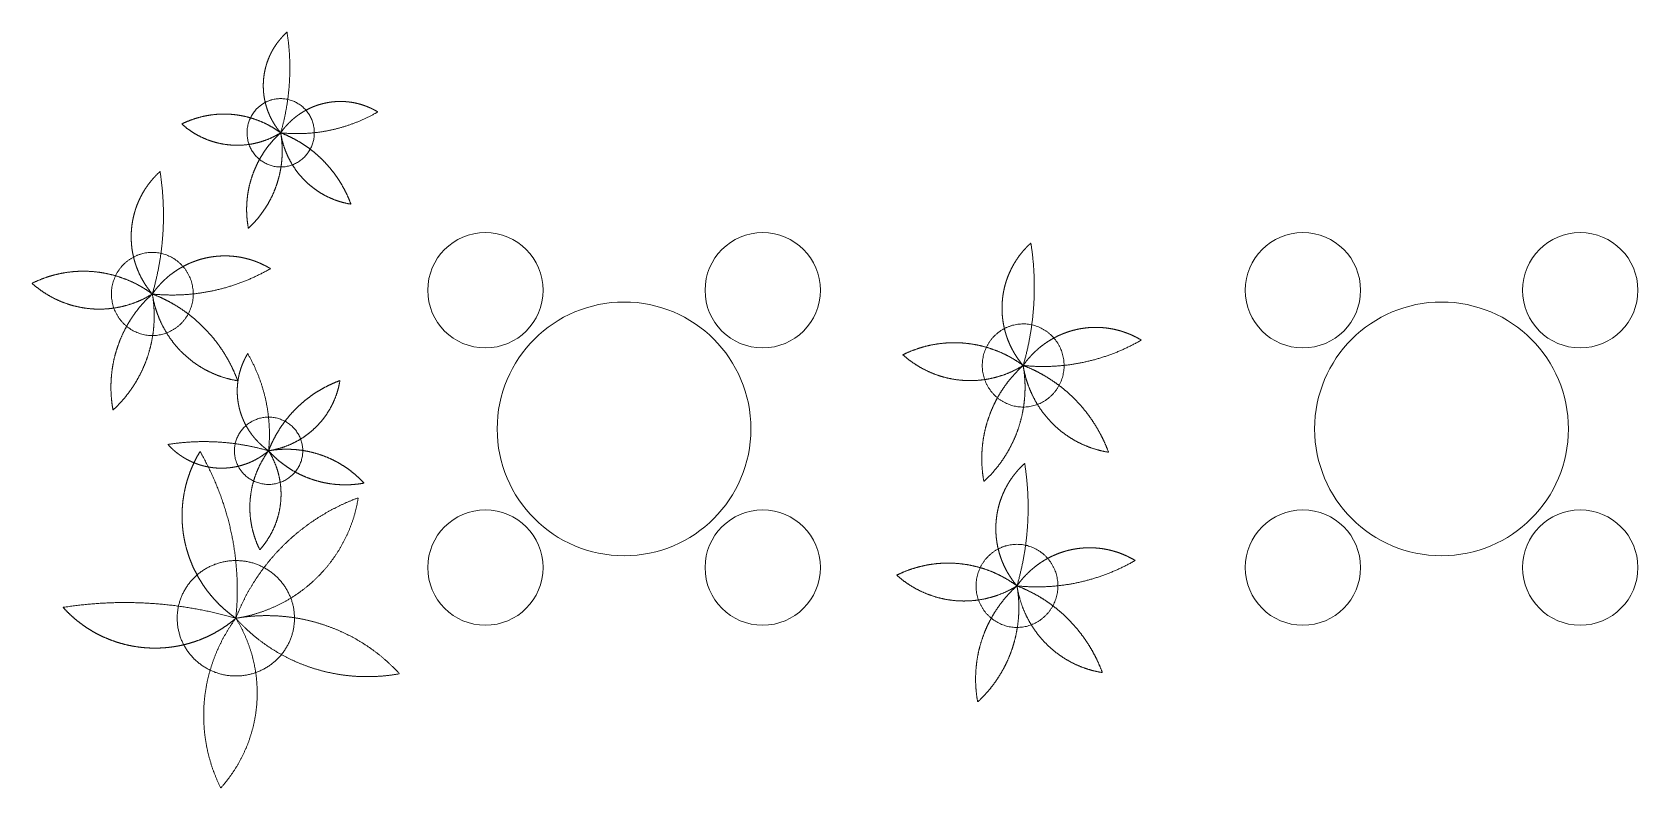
# Model space of a CAD drawing. Header units: millimetres. Extents: x -376000 to 292178, y -193032 to 188048.
# Drawn here: x -85113 to -78153, y -106265 to -102988 of the extents above; entities that cross this region are included whole.
import ezdxf

# ---------------------------------------------------------------- set-up
doc = ezdxf.new("R2010")
doc.units = ezdxf.units.MM
doc.layers.add('04_0.10', color=7, linetype='Continuous', lineweight=9, true_color=0x0099ff)
doc.layers.add('_什器 (2D)', color=7, linetype='Continuous', lineweight=5)

# ---------------------------------------------------------------- blocks, each defined once
blk = doc.blocks.new('グループ-957')
at = {"layer": '04_0.10'}
for centre, radius in [((-83148.5, -104107.4), 250), ((-81946.5, -104107.4), 250), ((-82547.5, -104708.4), 550), ((-83148.5, -105309.4), 250), ((-81946.5, -105309.4), 250)]:
    blk.add_circle(centre, radius, dxfattribs=at)
blk = doc.blocks.new('グループ-958')
at = {"layer": '04_0.10'}
for centre, radius in [((-79605, -104107.4), 250), ((-78402.9, -104107.4), 250), ((-79004, -104708.4), 550), ((-79605, -105309.4), 250), ((-78402.9, -105309.4), 250)]:
    blk.add_circle(centre, radius, dxfattribs=at)
blk = doc.blocks.new('グループ-959')
at = {"layer": '04_0.10'}
for points, knots in [([(-84070.7, -103375.7), (-84063.2, -103388.8), (-84054.5, -103401.2), (-84045.8, -103413.5), (-84036, -103424.9), (-84020.7, -103372), (-84011.2, -103317.7), (-84001.7, -103263.3), (-83998.3, -103208.3), (-83994.8, -103153.2), (-83997.4, -103098.1), (-83999.9, -103043), (-84008.5, -102988.5), (-84019.7, -102998.6), (-84029.8, -103009.7), (-84040, -103020.8), (-84049.1, -103032.9), (-84058.1, -103045), (-84065.9, -103057.9), (-84073.8, -103070.8), (-84080.4, -103084.4), (-84086.9, -103098.1), (-84092.1, -103112.3), (-84097.4, -103126.5), (-84101.2, -103141.2), (-84105, -103155.9), (-84107.4, -103170.8), (-84109.8, -103185.8), (-84110.8, -103201), (-84111.7, -103216.1), (-84111.2, -103231.3), (-84110.7, -103246.5), (-84108.8, -103261.5), (-84106.8, -103276.5), (-84103.4, -103291.3), (-84100, -103306.1), (-84095.2, -103320.5), (-84090.4, -103334.9), (-84084.3, -103348.7), (-84078.1, -103362.5), (-84070.7, -103375.7)], [0, 0, 0, 0.032699, 0.032699, 0.065397, 0.065397, 0.184931, 0.184931, 0.304464, 0.304464, 0.423998, 0.423998, 0.543532, 0.543532, 0.576136, 0.576136, 0.608741, 0.608741, 0.641346, 0.641346, 0.67395, 0.67395, 0.706555, 0.706555, 0.73916, 0.73916, 0.771765, 0.771765, 0.80437, 0.80437, 0.836975, 0.836975, 0.86958, 0.86958, 0.902185, 0.902185, 0.93479, 0.93479, 0.967395, 0.967395, 1, 1, 1]), ([(-83997.5, -103379.5), (-84008.1, -103389.9), (-84017.8, -103401.3), (-84027.4, -103412.7), (-84036, -103424.9), (-83981.5, -103430.6), (-83926.8, -103427.6), (-83872.1, -103424.6), (-83818.5, -103413.1), (-83764.9, -103401.6), (-83713.7, -103381.8), (-83662.5, -103362), (-83614.9, -103334.5), (-83627.6, -103326.8), (-83640.9, -103320.3), (-83654.3, -103313.9), (-83668.2, -103308.7), (-83682.1, -103303.5), (-83696.4, -103299.7), (-83710.7, -103295.9), (-83725.3, -103293.4), (-83739.9, -103291), (-83754.6, -103289.9), (-83769.4, -103288.8), (-83784.2, -103289.2), (-83799, -103289.5), (-83813.7, -103291.2), (-83828.4, -103292.9), (-83842.8, -103296.1), (-83857.3, -103299.2), (-83871.4, -103303.6), (-83885.6, -103308.1), (-83899.2, -103313.9), (-83912.9, -103319.7), (-83925.9, -103326.7), (-83939, -103333.7), (-83951.4, -103342), (-83963.7, -103350.3), (-83975.3, -103359.6), (-83986.9, -103369), (-83997.5, -103379.5)], [0, 0, 0, 0.032769, 0.032769, 0.065537, 0.065537, 0.185623, 0.185623, 0.305709, 0.305709, 0.425795, 0.425795, 0.545882, 0.545882, 0.578319, 0.578319, 0.610756, 0.610756, 0.643193, 0.643193, 0.67563, 0.67563, 0.708067, 0.708067, 0.740504, 0.740504, 0.77294, 0.77294, 0.805377, 0.805377, 0.837814, 0.837814, 0.870251, 0.870251, 0.902688, 0.902688, 0.935125, 0.935125, 0.967563, 0.967563, 1, 1, 1]), ([(-84357.8, -103350.9), (-84385.6, -103356.1), (-84412.5, -103365.2), (-84439.4, -103374.2), (-84464.8, -103386.8), (-84443.2, -103406.2), (-84418.8, -103421.9), (-84394.4, -103437.6), (-84367.8, -103449.1), (-84341.3, -103460.7), (-84313.3, -103467.8), (-84285.3, -103474.9), (-84256.6, -103477.5), (-84227.8, -103480.1), (-84199, -103478), (-84170.2, -103475.9), (-84142.1, -103469.2), (-84114, -103462.5), (-84087.3, -103451.4), (-84060.6, -103440.2), (-84036, -103424.9), (-84058.9, -103408), (-84083.8, -103394.4), (-84108.7, -103380.7), (-84135.3, -103370.7), (-84161.8, -103360.6), (-84189.4, -103354.2), (-84217, -103347.9), (-84245.2, -103345.3), (-84273.4, -103342.8), (-84301.7, -103344.2), (-84330, -103345.6), (-84357.8, -103350.9)], [0, 0, 0, 0.061659, 0.061659, 0.123319, 0.123319, 0.186425, 0.186425, 0.24953, 0.24953, 0.312635, 0.312635, 0.375739, 0.375739, 0.438844, 0.438844, 0.501948, 0.501948, 0.565053, 0.565053, 0.628158, 0.628158, 0.690132, 0.690132, 0.752106, 0.752106, 0.81408, 0.81408, 0.876053, 0.876053, 0.938027, 0.938027, 1, 1, 1]), ([(-84182.4, -103724.6), (-84184.5, -103753.1), (-84182.9, -103781.7), (-84181.3, -103810.3), (-84176.1, -103838.5), (-84155.3, -103819.3), (-84136.9, -103797.7), (-84118.6, -103776), (-84103.1, -103752.2), (-84087.6, -103728.3), (-84075.1, -103702.7), (-84062.7, -103677.1), (-84053.6, -103650.1), (-84044.4, -103623.1), (-84038.7, -103595.1), (-84032.9, -103567.1), (-84030.7, -103538.6), (-84028.5, -103510.2), (-84029.8, -103481.6), (-84031.2, -103453.1), (-84036, -103424.9), (-84057.1, -103443.9), (-84075.7, -103465.4), (-84094.3, -103487), (-84109.9, -103510.7), (-84125.6, -103534.5), (-84138.1, -103560.2), (-84150.7, -103585.8), (-84159.8, -103612.9), (-84169, -103640), (-84174.7, -103668), (-84180.3, -103696), (-84182.4, -103724.6)], [0, 0, 0, 0.063209, 0.063209, 0.126417, 0.126417, 0.188984, 0.188984, 0.251552, 0.251552, 0.314119, 0.314119, 0.376687, 0.376687, 0.439256, 0.439256, 0.501824, 0.501824, 0.564392, 0.564392, 0.626961, 0.626961, 0.689133, 0.689133, 0.751306, 0.751306, 0.813479, 0.813479, 0.875653, 0.875653, 0.937826, 0.937826, 1, 1, 1]), ([(-83937.1, -103475.5), (-83960.4, -103460.3), (-83985.2, -103447.6), (-84010, -103434.9), (-84036, -103424.9), (-84031.5, -103453.9), (-84022.6, -103481.7), (-84013.8, -103509.6), (-84000.7, -103535.7), (-83987.6, -103561.8), (-83970.7, -103585.5), (-83953.8, -103609.2), (-83933.4, -103629.9), (-83913, -103650.6), (-83889.7, -103667.8), (-83866.3, -103685), (-83840.6, -103698.3), (-83815, -103711.6), (-83787.5, -103720.6), (-83760.1, -103729.6), (-83731.6, -103734.2), (-83741.4, -103707.8), (-83753.9, -103682.6), (-83766.4, -103657.4), (-83781.4, -103633.7), (-83796.5, -103610), (-83813.9, -103588.1), (-83831.3, -103566.1), (-83851, -103546.2), (-83870.6, -103526.3), (-83892.2, -103508.5), (-83913.8, -103490.8), (-83937.1, -103475.5)], [0, 0, 0, 0.060297, 0.060297, 0.120594, 0.120594, 0.184063, 0.184063, 0.247531, 0.247531, 0.310999, 0.310999, 0.374466, 0.374466, 0.437933, 0.437933, 0.501399, 0.501399, 0.564865, 0.564865, 0.62833, 0.62833, 0.690276, 0.690276, 0.752221, 0.752221, 0.814166, 0.814166, 0.876111, 0.876111, 0.938056, 0.938056, 1, 1, 1])]:
    blk.add_open_spline(points, degree=2, knots=knots, dxfattribs=at)
blk.add_open_spline([(-84108.9, -103296.7), (-84075.1, -103276.8), (-83996.9, -103276.8), (-83929.3, -103316.5), (-83890.2, -103385.3), (-83890.2, -103464.6), (-83929.3, -103533.4), (-83996.9, -103573.1), (-84075.1, -103573.1), (-84142.7, -103533.4), (-84181.8, -103464.6), (-84181.8, -103385.3), (-84142.7, -103316.5), (-84108.9, -103296.7)], degree=2, dxfattribs=at)
blk = doc.blocks.new('グループ-960')
at = {"layer": '04_0.10'}
for points, knots in [([(-84634.5, -104063.7), (-84625.4, -104079.7), (-84614.9, -104094.7), (-84604.3, -104109.8), (-84592.4, -104123.7), (-84573.7, -104059.3), (-84562.2, -103993.2), (-84550.7, -103927.2), (-84546.5, -103860.2), (-84542.3, -103793.3), (-84545.4, -103726.2), (-84548.5, -103659.2), (-84558.9, -103593), (-84572.5, -103605.2), (-84584.9, -103618.7), (-84597.2, -103632.3), (-84608.2, -103646.9), (-84619.2, -103661.6), (-84628.8, -103677.3), (-84638.3, -103693.1), (-84646.3, -103709.6), (-84654.3, -103726.2), (-84660.6, -103743.5), (-84667, -103760.8), (-84671.6, -103778.6), (-84676.3, -103796.5), (-84679.2, -103814.7), (-84682.1, -103832.9), (-84683.3, -103851.3), (-84684.5, -103869.7), (-84683.8, -103888.2), (-84683.2, -103906.6), (-84680.9, -103924.9), (-84678.5, -103943.2), (-84674.3, -103961.2), (-84670.2, -103979.2), (-84664.4, -103996.6), (-84658.5, -104014.1), (-84651.1, -104030.9), (-84643.6, -104047.7), (-84634.5, -104063.7)], [0, 0, 0, 0.032699, 0.032699, 0.065397, 0.065397, 0.184931, 0.184931, 0.304464, 0.304464, 0.423998, 0.423998, 0.543532, 0.543532, 0.576136, 0.576136, 0.608741, 0.608741, 0.641346, 0.641346, 0.67395, 0.67395, 0.706555, 0.706555, 0.73916, 0.73916, 0.771765, 0.771765, 0.80437, 0.80437, 0.836975, 0.836975, 0.86958, 0.86958, 0.902185, 0.902185, 0.93479, 0.93479, 0.967395, 0.967395, 1, 1, 1]), ([(-84545.6, -104068.3), (-84558.5, -104081), (-84570.2, -104094.9), (-84582, -104108.8), (-84592.4, -104123.7), (-84526.1, -104130.5), (-84459.6, -104126.9), (-84393.1, -104123.2), (-84327.9, -104109.3), (-84262.7, -104095.2), (-84200.4, -104071.2), (-84138.2, -104047.1), (-84080.3, -104013.7), (-84095.7, -104004.3), (-84112, -103996.5), (-84128.2, -103988.6), (-84145.1, -103982.3), (-84162, -103976), (-84179.4, -103971.4), (-84196.8, -103966.7), (-84214.6, -103963.7), (-84232.3, -103960.8), (-84250.2, -103959.5), (-84268.2, -103958.2), (-84286.2, -103958.6), (-84304.2, -103959), (-84322, -103961.1), (-84339.9, -103963.2), (-84357.5, -103966.9), (-84375.1, -103970.7), (-84392.3, -103976.1), (-84409.4, -103981.6), (-84426.1, -103988.6), (-84442.7, -103995.6), (-84458.5, -104004.2), (-84474.4, -104012.8), (-84489.5, -104022.8), (-84504.5, -104032.8), (-84518.6, -104044.2), (-84532.6, -104055.7), (-84545.6, -104068.3)], [0, 0, 0, 0.032769, 0.032769, 0.065537, 0.065537, 0.185623, 0.185623, 0.305709, 0.305709, 0.425795, 0.425795, 0.545882, 0.545882, 0.578319, 0.578319, 0.610756, 0.610756, 0.643193, 0.643193, 0.67563, 0.67563, 0.708067, 0.708067, 0.740504, 0.740504, 0.77294, 0.77294, 0.805377, 0.805377, 0.837814, 0.837814, 0.870251, 0.870251, 0.902688, 0.902688, 0.935125, 0.935125, 0.967563, 0.967563, 1, 1, 1]), ([(-84983.6, -104033.6), (-85017.5, -104040), (-85050.2, -104051), (-85082.8, -104062), (-85113.8, -104077.3), (-85087.4, -104100.9), (-85057.8, -104119.9), (-85028.1, -104139), (-84995.9, -104153), (-84963.6, -104167.1), (-84929.6, -104175.8), (-84895.5, -104184.4), (-84860.6, -104187.6), (-84825.6, -104190.7), (-84790.6, -104188.1), (-84755.6, -104185.6), (-84721.4, -104177.4), (-84687.3, -104169.3), (-84654.8, -104155.8), (-84622.3, -104142.2), (-84592.4, -104123.7), (-84620.2, -104103.1), (-84650.5, -104086.5), (-84680.8, -104069.9), (-84713.1, -104057.6), (-84745.3, -104045.4), (-84778.9, -104037.7), (-84812.4, -104029.9), (-84846.7, -104026.9), (-84881, -104023.8), (-84915.4, -104025.5), (-84949.8, -104027.2), (-84983.6, -104033.6)], [0, 0, 0, 0.061659, 0.061659, 0.123319, 0.123319, 0.186425, 0.186425, 0.24953, 0.24953, 0.312635, 0.312635, 0.375739, 0.375739, 0.438844, 0.438844, 0.501948, 0.501948, 0.565053, 0.565053, 0.628158, 0.628158, 0.690132, 0.690132, 0.752106, 0.752106, 0.81408, 0.81408, 0.876053, 0.876053, 0.938027, 0.938027, 1, 1, 1]), ([(-84770.4, -104488), (-84772.9, -104522.7), (-84771, -104557.5), (-84769.1, -104592.2), (-84762.8, -104626.5), (-84737.4, -104603.2), (-84715.1, -104576.9), (-84692.8, -104550.5), (-84673.9, -104521.5), (-84655.1, -104492.6), (-84640, -104461.4), (-84624.8, -104430.2), (-84613.7, -104397.4), (-84602.6, -104364.6), (-84595.6, -104330.5), (-84588.6, -104296.5), (-84585.9, -104261.9), (-84583.2, -104227.3), (-84584.8, -104192.6), (-84586.5, -104157.9), (-84592.4, -104123.7), (-84618.1, -104146.7), (-84640.6, -104172.9), (-84663.2, -104199.1), (-84682.3, -104228), (-84701.3, -104256.9), (-84716.6, -104288.1), (-84731.8, -104319.3), (-84742.9, -104352.2), (-84754.1, -104385.1), (-84761, -104419.2), (-84767.9, -104453.3), (-84770.4, -104488)], [0, 0, 0, 0.063209, 0.063209, 0.126417, 0.126417, 0.188984, 0.188984, 0.251552, 0.251552, 0.314119, 0.314119, 0.376687, 0.376687, 0.439256, 0.439256, 0.501824, 0.501824, 0.564392, 0.564392, 0.626961, 0.626961, 0.689133, 0.689133, 0.751306, 0.751306, 0.813479, 0.813479, 0.875653, 0.875653, 0.937826, 0.937826, 1, 1, 1]), ([(-84472.1, -104185.2), (-84500.5, -104166.6), (-84530.6, -104151.2), (-84560.8, -104135.7), (-84592.4, -104123.7), (-84586.9, -104158.8), (-84576.1, -104192.7), (-84565.3, -104226.6), (-84549.4, -104258.3), (-84533.5, -104290.1), (-84513, -104318.9), (-84492.4, -104347.7), (-84467.6, -104372.9), (-84442.8, -104398.1), (-84414.4, -104419), (-84386.1, -104439.9), (-84354.8, -104456.1), (-84323.6, -104472.2), (-84290.2, -104483.2), (-84256.9, -104494.1), (-84222.3, -104499.7), (-84234.2, -104467.6), (-84249.3, -104437), (-84264.5, -104406.3), (-84282.8, -104377.5), (-84301.1, -104348.7), (-84322.3, -104322), (-84343.5, -104295.3), (-84367.4, -104271.1), (-84391.2, -104246.8), (-84417.5, -104225.3), (-84443.8, -104203.8), (-84472.1, -104185.2)], [0, 0, 0, 0.060297, 0.060297, 0.120594, 0.120594, 0.184063, 0.184063, 0.247531, 0.247531, 0.310999, 0.310999, 0.374466, 0.374466, 0.437933, 0.437933, 0.501399, 0.501399, 0.564865, 0.564865, 0.62833, 0.62833, 0.690276, 0.690276, 0.752221, 0.752221, 0.814166, 0.814166, 0.876111, 0.876111, 0.938056, 0.938056, 1, 1, 1])]:
    blk.add_open_spline(points, degree=2, knots=knots, dxfattribs=at)
blk.add_open_spline([(-84681, -103967.7), (-84639.9, -103943.5), (-84544.9, -103943.5), (-84462.6, -103991.8), (-84415.1, -104075.4), (-84415.1, -104171.9), (-84462.6, -104255.5), (-84544.9, -104303.8), (-84639.9, -104303.8), (-84722.1, -104255.5), (-84769.6, -104171.9), (-84769.6, -104075.4), (-84722.1, -103991.8), (-84681, -103967.7)], degree=2, dxfattribs=at)
blk = doc.blocks.new('グループ-961')
at = {"layer": '04_0.10'}
for points, knots in [([(-84133.9, -104764.8), (-84123.5, -104775.4), (-84112.1, -104785.1), (-84100.7, -104794.7), (-84088.5, -104803.3), (-84082.8, -104748.8), (-84085.8, -104694.1), (-84088.8, -104639.4), (-84100.3, -104585.8), (-84111.8, -104532.2), (-84131.6, -104481), (-84151.4, -104429.8), (-84178.9, -104382.1), (-84186.6, -104394.9), (-84193.1, -104408.2), (-84199.5, -104421.6), (-84204.7, -104435.5), (-84209.9, -104449.4), (-84213.7, -104463.7), (-84217.5, -104478), (-84220, -104492.6), (-84222.4, -104507.2), (-84223.5, -104521.9), (-84224.6, -104536.7), (-84224.2, -104551.5), (-84223.9, -104566.3), (-84222.2, -104581), (-84220.4, -104595.7), (-84217.3, -104610.1), (-84214.2, -104624.6), (-84209.8, -104638.7), (-84205.3, -104652.9), (-84199.5, -104666.5), (-84193.7, -104680.2), (-84186.7, -104693.2), (-84179.6, -104706.3), (-84171.4, -104718.7), (-84163.1, -104731), (-84153.8, -104742.6), (-84144.4, -104754.1), (-84133.9, -104764.8)], [0, 0, 0, 0.032769, 0.032769, 0.065537, 0.065537, 0.185623, 0.185623, 0.305709, 0.305709, 0.425795, 0.425795, 0.545882, 0.545882, 0.578319, 0.578319, 0.610756, 0.610756, 0.643193, 0.643193, 0.67563, 0.67563, 0.708067, 0.708067, 0.740504, 0.740504, 0.77294, 0.77294, 0.805377, 0.805377, 0.837814, 0.837814, 0.870251, 0.870251, 0.902688, 0.902688, 0.935125, 0.935125, 0.967563, 0.967563, 1, 1, 1]), ([(-84037.9, -104704.4), (-84053.1, -104727.7), (-84065.8, -104752.5), (-84078.5, -104777.3), (-84088.5, -104803.3), (-84059.5, -104798.8), (-84031.7, -104789.9), (-84003.8, -104781.1), (-83977.7, -104768), (-83951.6, -104754.9), (-83927.9, -104738), (-83904.2, -104721), (-83883.5, -104700.7), (-83862.8, -104680.3), (-83845.6, -104657), (-83828.4, -104633.6), (-83815.1, -104607.9), (-83801.8, -104582.2), (-83792.8, -104554.8), (-83783.8, -104527.4), (-83779.2, -104498.9), (-83805.6, -104508.7), (-83830.8, -104521.2), (-83856, -104533.7), (-83879.7, -104548.7), (-83903.4, -104563.8), (-83925.3, -104581.2), (-83947.3, -104598.6), (-83967.2, -104618.3), (-83987.1, -104637.9), (-84004.9, -104659.5), (-84022.6, -104681.1), (-84037.9, -104704.4)], [0, 0, 0, 0.060297, 0.060297, 0.120594, 0.120594, 0.184063, 0.184063, 0.247531, 0.247531, 0.310999, 0.310999, 0.374466, 0.374466, 0.437933, 0.437933, 0.501399, 0.501399, 0.564865, 0.564865, 0.62833, 0.62833, 0.690276, 0.690276, 0.752221, 0.752221, 0.814166, 0.814166, 0.876111, 0.876111, 0.938056, 0.938056, 1, 1, 1]), ([(-84137.7, -104837.9), (-84124.6, -104830.5), (-84112.2, -104821.8), (-84099.9, -104813.1), (-84088.5, -104803.3), (-84141.4, -104788), (-84195.7, -104778.5), (-84250, -104769), (-84305.1, -104765.5), (-84360.2, -104762.1), (-84415.3, -104764.6), (-84470.4, -104767.2), (-84524.9, -104775.8), (-84514.8, -104787), (-84503.7, -104797.1), (-84492.6, -104807.3), (-84480.5, -104816.3), (-84468.4, -104825.4), (-84455.5, -104833.2), (-84442.6, -104841.1), (-84429, -104847.6), (-84415.3, -104854.2), (-84401.1, -104859.4), (-84386.9, -104864.6), (-84372.2, -104868.5), (-84357.5, -104872.3), (-84342.6, -104874.7), (-84327.6, -104877.1), (-84312.4, -104878.1), (-84297.3, -104879), (-84282.1, -104878.5), (-84266.9, -104878), (-84251.9, -104876.1), (-84236.9, -104874.1), (-84222.1, -104870.7), (-84207.3, -104867.3), (-84192.9, -104862.5), (-84178.5, -104857.7), (-84164.7, -104851.6), (-84150.9, -104845.4), (-84137.7, -104837.9)], [0, 0, 0, 0.032699, 0.032699, 0.065397, 0.065397, 0.184931, 0.184931, 0.304464, 0.304464, 0.423998, 0.423998, 0.543532, 0.543532, 0.576136, 0.576136, 0.608741, 0.608741, 0.641346, 0.641346, 0.67395, 0.67395, 0.706555, 0.706555, 0.73916, 0.73916, 0.771765, 0.771765, 0.80437, 0.80437, 0.836975, 0.836975, 0.86958, 0.86958, 0.902185, 0.902185, 0.93479, 0.93479, 0.967395, 0.967395, 1, 1, 1]), ([(-84162.5, -105125.1), (-84157.3, -105152.9), (-84148.2, -105179.8), (-84139.2, -105206.7), (-84126.6, -105232.1), (-84107.2, -105210.4), (-84091.5, -105186.1), (-84075.8, -105161.7), (-84064.3, -105135.1), (-84052.7, -105108.6), (-84045.6, -105080.6), (-84038.5, -105052.6), (-84035.9, -105023.9), (-84033.3, -104995.1), (-84035.4, -104966.3), (-84037.5, -104937.5), (-84044.2, -104909.4), (-84050.9, -104881.3), (-84062, -104854.6), (-84073.2, -104827.9), (-84088.5, -104803.3), (-84105.4, -104826.2), (-84119, -104851.1), (-84132.6, -104876), (-84142.7, -104902.5), (-84152.8, -104929.1), (-84159.2, -104956.7), (-84165.5, -104984.3), (-84168, -105012.5), (-84170.5, -105040.7), (-84169.2, -105069), (-84167.8, -105097.2), (-84162.5, -105125.1)], [0, 0, 0, 0.061659, 0.061659, 0.123319, 0.123319, 0.186425, 0.186425, 0.24953, 0.24953, 0.312635, 0.312635, 0.375739, 0.375739, 0.438844, 0.438844, 0.501948, 0.501948, 0.565053, 0.565053, 0.628158, 0.628158, 0.690132, 0.690132, 0.752106, 0.752106, 0.81408, 0.81408, 0.876053, 0.876053, 0.938027, 0.938027, 1, 1, 1]), ([(-83788.8, -104949.7), (-83760.2, -104951.8), (-83731.7, -104950.2), (-83703.1, -104948.6), (-83674.9, -104943.4), (-83694.1, -104922.6), (-83715.7, -104904.2), (-83737.4, -104885.9), (-83761.2, -104870.4), (-83785.1, -104854.9), (-83810.7, -104842.4), (-83836.3, -104830), (-83863.3, -104820.8), (-83890.3, -104811.7), (-83918.3, -104806), (-83946.3, -104800.2), (-83974.8, -104798), (-84003.2, -104795.8), (-84031.8, -104797.1), (-84060.3, -104798.4), (-84088.5, -104803.3), (-84069.5, -104824.4), (-84048, -104843), (-84026.4, -104861.5), (-84002.6, -104877.2), (-83978.9, -104892.9), (-83953.2, -104905.4), (-83927.6, -104917.9), (-83900.5, -104927.1), (-83873.4, -104936.3), (-83845.4, -104942), (-83817.3, -104947.6), (-83788.8, -104949.7)], [0, 0, 0, 0.063209, 0.063209, 0.126417, 0.126417, 0.188984, 0.188984, 0.251552, 0.251552, 0.314119, 0.314119, 0.376687, 0.376687, 0.439256, 0.439256, 0.501824, 0.501824, 0.564392, 0.564392, 0.626961, 0.626961, 0.689133, 0.689133, 0.751306, 0.751306, 0.813479, 0.813479, 0.875653, 0.875653, 0.937826, 0.937826, 1, 1, 1])]:
    blk.add_open_spline(points, degree=2, knots=knots, dxfattribs=at)
blk.add_open_spline([(-84216.7, -104876.2), (-84236.6, -104842.4), (-84236.6, -104764.2), (-84196.9, -104696.6), (-84128.1, -104657.5), (-84048.8, -104657.5), (-83980, -104696.6), (-83940.3, -104764.2), (-83940.3, -104842.4), (-83980, -104910), (-84048.8, -104949.1), (-84128.1, -104949.1), (-84196.9, -104910), (-84216.7, -104876.2)], degree=2, dxfattribs=at)
blk = doc.blocks.new('グループ-962')
at = {"layer": '04_0.10'}
for points, knots in [([(-80859.6, -104373.6), (-80850.6, -104389.6), (-80840, -104404.6), (-80829.5, -104419.6), (-80817.5, -104433.5), (-80798.9, -104369.2), (-80787.3, -104303.1), (-80775.8, -104237.1), (-80771.6, -104170.1), (-80767.4, -104103.1), (-80770.5, -104036.1), (-80773.7, -103969.1), (-80784.1, -103902.9), (-80797.7, -103915.1), (-80810, -103928.6), (-80822.4, -103942.2), (-80833.4, -103956.8), (-80844.4, -103971.5), (-80853.9, -103987.2), (-80863.4, -104002.9), (-80871.4, -104019.5), (-80879.4, -104036.1), (-80885.8, -104053.4), (-80892.1, -104070.7), (-80896.8, -104088.5), (-80901.4, -104106.4), (-80904.4, -104124.6), (-80907.3, -104142.8), (-80908.4, -104161.2), (-80909.6, -104179.6), (-80909, -104198.1), (-80908.4, -104216.5), (-80906, -104234.8), (-80903.6, -104253.1), (-80899.5, -104271.1), (-80895.3, -104289), (-80889.5, -104306.5), (-80883.7, -104324), (-80876.2, -104340.8), (-80868.7, -104357.6), (-80859.6, -104373.6)], [0, 0, 0, 0.032699, 0.032699, 0.065397, 0.065397, 0.184931, 0.184931, 0.304464, 0.304464, 0.423998, 0.423998, 0.543532, 0.543532, 0.576136, 0.576136, 0.608741, 0.608741, 0.641346, 0.641346, 0.67395, 0.67395, 0.706555, 0.706555, 0.73916, 0.73916, 0.771765, 0.771765, 0.80437, 0.80437, 0.836975, 0.836975, 0.86958, 0.86958, 0.902185, 0.902185, 0.93479, 0.93479, 0.967395, 0.967395, 1, 1, 1]), ([(-80770.7, -104378.2), (-80783.6, -104390.9), (-80795.4, -104404.8), (-80807.1, -104418.6), (-80817.5, -104433.5), (-80751.2, -104440.4), (-80684.7, -104436.8), (-80618.2, -104433.1), (-80553, -104419.1), (-80487.8, -104405.1), (-80425.6, -104381.1), (-80363.3, -104357), (-80305.4, -104323.5), (-80320.9, -104314.2), (-80337.1, -104306.3), (-80353.4, -104298.5), (-80370.3, -104292.2), (-80387.2, -104285.9), (-80404.6, -104281.3), (-80421.9, -104276.6), (-80439.7, -104273.6), (-80457.4, -104270.6), (-80475.4, -104269.3), (-80493.3, -104268), (-80511.3, -104268.4), (-80529.3, -104268.8), (-80547.2, -104270.9), (-80565, -104273.1), (-80582.6, -104276.8), (-80600.2, -104280.6), (-80617.4, -104286), (-80634.6, -104291.5), (-80651.2, -104298.5), (-80667.8, -104305.5), (-80683.7, -104314.1), (-80699.6, -104322.7), (-80714.6, -104332.7), (-80729.6, -104342.7), (-80743.7, -104354.1), (-80757.7, -104365.5), (-80770.7, -104378.2)], [0, 0, 0, 0.032769, 0.032769, 0.065537, 0.065537, 0.185623, 0.185623, 0.305709, 0.305709, 0.425795, 0.425795, 0.545882, 0.545882, 0.578319, 0.578319, 0.610756, 0.610756, 0.643193, 0.643193, 0.67563, 0.67563, 0.708067, 0.708067, 0.740504, 0.740504, 0.77294, 0.77294, 0.805377, 0.805377, 0.837814, 0.837814, 0.870251, 0.870251, 0.902688, 0.902688, 0.935125, 0.935125, 0.967563, 0.967563, 1, 1, 1]), ([(-81208.8, -104343.5), (-81242.6, -104349.9), (-81275.3, -104360.9), (-81308, -104371.8), (-81338.9, -104387.2), (-81312.6, -104410.8), (-81282.9, -104429.8), (-81253.3, -104448.9), (-81221, -104462.9), (-81188.7, -104477), (-81154.7, -104485.7), (-81120.7, -104494.3), (-81085.7, -104497.5), (-81050.7, -104500.6), (-81015.7, -104498), (-80980.7, -104495.5), (-80946.6, -104487.3), (-80912.4, -104479.2), (-80879.9, -104465.7), (-80847.5, -104452.1), (-80817.5, -104433.5), (-80845.3, -104413), (-80875.6, -104396.4), (-80906, -104379.8), (-80938.2, -104367.5), (-80970.4, -104355.3), (-81004, -104347.5), (-81037.6, -104339.8), (-81071.9, -104336.8), (-81106.2, -104333.7), (-81140.5, -104335.4), (-81174.9, -104337.1), (-81208.8, -104343.5)], [0, 0, 0, 0.061659, 0.061659, 0.123319, 0.123319, 0.186425, 0.186425, 0.24953, 0.24953, 0.312635, 0.312635, 0.375739, 0.375739, 0.438844, 0.438844, 0.501948, 0.501948, 0.565053, 0.565053, 0.628158, 0.628158, 0.690132, 0.690132, 0.752106, 0.752106, 0.81408, 0.81408, 0.876053, 0.876053, 0.938027, 0.938027, 1, 1, 1]), ([(-80995.5, -104797.9), (-80998, -104832.6), (-80996.1, -104867.4), (-80994.2, -104902.1), (-80987.9, -104936.3), (-80962.5, -104913.1), (-80940.2, -104886.7), (-80917.9, -104860.4), (-80899.1, -104831.4), (-80880.2, -104802.5), (-80865.1, -104771.3), (-80850, -104740.1), (-80838.8, -104707.3), (-80827.7, -104674.4), (-80820.7, -104640.4), (-80813.8, -104606.4), (-80811.1, -104571.8), (-80808.4, -104537.2), (-80810, -104502.5), (-80811.6, -104467.8), (-80817.5, -104433.5), (-80843.2, -104456.6), (-80865.8, -104482.8), (-80888.3, -104509), (-80907.4, -104537.9), (-80926.5, -104566.8), (-80941.7, -104598), (-80956.9, -104629.2), (-80968.1, -104662.1), (-80979.2, -104695), (-80986.1, -104729.1), (-80993, -104763.2), (-80995.5, -104797.9)], [0, 0, 0, 0.063209, 0.063209, 0.126417, 0.126417, 0.188984, 0.188984, 0.251552, 0.251552, 0.314119, 0.314119, 0.376687, 0.376687, 0.439256, 0.439256, 0.501824, 0.501824, 0.564392, 0.564392, 0.626961, 0.626961, 0.689133, 0.689133, 0.751306, 0.751306, 0.813479, 0.813479, 0.875653, 0.875653, 0.937826, 0.937826, 1, 1, 1]), ([(-80697.3, -104495.1), (-80725.6, -104476.5), (-80755.8, -104461.1), (-80785.9, -104445.6), (-80817.5, -104433.5), (-80812.1, -104468.7), (-80801.3, -104502.6), (-80790.5, -104536.5), (-80774.6, -104568.2), (-80758.7, -104600), (-80738.1, -104628.8), (-80717.5, -104657.6), (-80692.7, -104682.8), (-80667.9, -104708), (-80639.6, -104728.9), (-80611.2, -104749.8), (-80580, -104766), (-80548.7, -104782.1), (-80515.4, -104793.1), (-80482, -104804), (-80447.4, -104809.6), (-80459.3, -104777.5), (-80474.5, -104746.8), (-80489.7, -104716.2), (-80508, -104687.4), (-80526.3, -104658.6), (-80547.4, -104631.9), (-80568.6, -104605.2), (-80592.5, -104581), (-80616.4, -104556.7), (-80642.6, -104535.2), (-80668.9, -104513.7), (-80697.3, -104495.1)], [0, 0, 0, 0.060297, 0.060297, 0.120594, 0.120594, 0.184063, 0.184063, 0.247531, 0.247531, 0.310999, 0.310999, 0.374466, 0.374466, 0.437933, 0.437933, 0.501399, 0.501399, 0.564865, 0.564865, 0.62833, 0.62833, 0.690276, 0.690276, 0.752221, 0.752221, 0.814166, 0.814166, 0.876111, 0.876111, 0.938056, 0.938056, 1, 1, 1])]:
    blk.add_open_spline(points, degree=2, knots=knots, dxfattribs=at)
blk.add_open_spline([(-80906.1, -104277.6), (-80865, -104253.4), (-80770, -104253.4), (-80687.7, -104301.7), (-80640.2, -104385.3), (-80640.2, -104481.8), (-80687.7, -104565.4), (-80770, -104613.7), (-80865, -104613.7), (-80947.3, -104565.4), (-80994.8, -104481.8), (-80994.8, -104385.3), (-80947.3, -104301.7), (-80906.1, -104277.6)], degree=2, dxfattribs=at)
blk = doc.blocks.new('グループ-975')
at = {"layer": '04_0.10'}
for points, knots in [([(-84308.5, -105463.3), (-84290.5, -105481.6), (-84271, -105498.1), (-84251.4, -105514.6), (-84230.4, -105529.3), (-84220.8, -105435.8), (-84225.9, -105342), (-84231, -105248.1), (-84250.7, -105156.2), (-84270.5, -105064.2), (-84304.4, -104976.3), (-84338.4, -104888.5), (-84385.6, -104806.8), (-84398.8, -104828.6), (-84409.9, -104851.6), (-84421, -104874.5), (-84429.8, -104898.3), (-84438.7, -104922.1), (-84445.3, -104946.7), (-84451.8, -104971.2), (-84456, -104996.3), (-84460.3, -105021.3), (-84462.1, -105046.6), (-84463.9, -105071.9), (-84463.4, -105097.3), (-84462.8, -105122.7), (-84459.8, -105147.9), (-84456.9, -105173.1), (-84451.5, -105197.9), (-84446.2, -105222.8), (-84438.5, -105247), (-84430.9, -105271.2), (-84421, -105294.7), (-84411, -105318.1), (-84399, -105340.5), (-84386.9, -105362.9), (-84372.7, -105384.2), (-84358.6, -105405.4), (-84342.5, -105425.2), (-84326.4, -105445), (-84308.5, -105463.3)], [0, 0, 0, 0.032769, 0.032769, 0.065537, 0.065537, 0.185623, 0.185623, 0.305709, 0.305709, 0.425795, 0.425795, 0.545882, 0.545882, 0.578319, 0.578319, 0.610756, 0.610756, 0.643193, 0.643193, 0.67563, 0.67563, 0.708067, 0.708067, 0.740504, 0.740504, 0.77294, 0.77294, 0.805377, 0.805377, 0.837814, 0.837814, 0.870251, 0.870251, 0.902688, 0.902688, 0.935125, 0.935125, 0.967563, 0.967563, 1, 1, 1]), ([(-84143.6, -105359.7), (-84169.8, -105399.7), (-84191.6, -105442.2), (-84213.3, -105484.8), (-84230.4, -105529.3), (-84180.8, -105521.6), (-84133, -105506.4), (-84085.2, -105491.2), (-84040.4, -105468.8), (-83995.6, -105446.3), (-83954.9, -105417.3), (-83914.3, -105388.2), (-83878.8, -105353.3), (-83843.2, -105318.3), (-83813.7, -105278.3), (-83784.2, -105238.3), (-83761.4, -105194.2), (-83738.6, -105150.1), (-83723.1, -105103.1), (-83707.7, -105056), (-83699.9, -105007.2), (-83745.1, -105023.9), (-83788.4, -105045.4), (-83831.6, -105066.8), (-83872.2, -105092.6), (-83912.9, -105118.4), (-83950.5, -105148.3), (-83988.2, -105178.2), (-84022.4, -105211.9), (-84056.6, -105245.6), (-84087, -105282.6), (-84117.4, -105319.7), (-84143.6, -105359.7)], [0, 0, 0, 0.060297, 0.060297, 0.120594, 0.120594, 0.184063, 0.184063, 0.247531, 0.247531, 0.310999, 0.310999, 0.374466, 0.374466, 0.437933, 0.437933, 0.501399, 0.501399, 0.564865, 0.564865, 0.62833, 0.62833, 0.690276, 0.690276, 0.752221, 0.752221, 0.814166, 0.814166, 0.876111, 0.876111, 0.938056, 0.938056, 1, 1, 1]), ([(-84315, -105588.8), (-84292.4, -105576), (-84271.2, -105561.1), (-84250, -105546.2), (-84230.4, -105529.3), (-84321.2, -105503), (-84414.4, -105486.8), (-84507.6, -105470.5), (-84602.1, -105464.6), (-84696.6, -105458.6), (-84791.1, -105463), (-84885.7, -105467.5), (-84979.2, -105482.2), (-84961.9, -105501.3), (-84942.8, -105518.8), (-84923.7, -105536.2), (-84903, -105551.7), (-84882.3, -105567.2), (-84860.1, -105580.7), (-84838, -105594.2), (-84814.6, -105605.4), (-84791.2, -105616.7), (-84766.8, -105625.6), (-84742.4, -105634.6), (-84717.2, -105641.2), (-84692.1, -105647.7), (-84666.4, -105651.9), (-84640.7, -105656), (-84614.7, -105657.6), (-84588.7, -105659.3), (-84562.7, -105658.4), (-84536.6, -105657.5), (-84510.8, -105654.2), (-84485, -105650.8), (-84459.6, -105645), (-84434.3, -105639.2), (-84409.6, -105630.9), (-84385, -105622.7), (-84361.2, -105612.1), (-84337.5, -105601.6), (-84315, -105588.8)], [0, 0, 0, 0.032699, 0.032699, 0.065397, 0.065397, 0.184931, 0.184931, 0.304464, 0.304464, 0.423998, 0.423998, 0.543532, 0.543532, 0.576136, 0.576136, 0.608741, 0.608741, 0.641346, 0.641346, 0.67395, 0.67395, 0.706555, 0.706555, 0.73916, 0.73916, 0.771765, 0.771765, 0.80437, 0.80437, 0.836975, 0.836975, 0.86958, 0.86958, 0.902185, 0.902185, 0.93479, 0.93479, 0.967395, 0.967395, 1, 1, 1]), ([(-83716.3, -105780.5), (-83667.3, -105784), (-83618.3, -105781.3), (-83569.3, -105778.6), (-83521, -105769.8), (-83553.8, -105733.9), (-83591, -105702.5), (-83628.1, -105671), (-83669, -105644.4), (-83709.9, -105617.8), (-83753.9, -105596.5), (-83797.8, -105575.2), (-83844.2, -105559.4), (-83890.5, -105543.7), (-83938.5, -105533.9), (-83986.5, -105524.1), (-84035.4, -105520.3), (-84084.2, -105516.5), (-84133.2, -105518.7), (-84182.1, -105521), (-84230.4, -105529.3), (-84197.9, -105565.6), (-84161, -105597.4), (-84124, -105629.3), (-84083.2, -105656.2), (-84042.4, -105683), (-83998.4, -105704.6), (-83954.4, -105726), (-83908, -105741.8), (-83861.5, -105757.5), (-83813.4, -105767.2), (-83765.3, -105777), (-83716.3, -105780.5)], [0, 0, 0, 0.063209, 0.063209, 0.126417, 0.126417, 0.188984, 0.188984, 0.251552, 0.251552, 0.314119, 0.314119, 0.376687, 0.376687, 0.439256, 0.439256, 0.501824, 0.501824, 0.564392, 0.564392, 0.626961, 0.626961, 0.689133, 0.689133, 0.751306, 0.751306, 0.813479, 0.813479, 0.875653, 0.875653, 0.937826, 0.937826, 1, 1, 1]), ([(-84357.5, -106081.4), (-84348.5, -106129.1), (-84333, -106175.3), (-84317.5, -106221.4), (-84295.8, -106265), (-84262.5, -106227.9), (-84235.6, -106186), (-84208.8, -106144.1), (-84188.9, -106098.6), (-84169.1, -106053.1), (-84156.9, -106005.1), (-84144.6, -105957.1), (-84140.2, -105907.7), (-84135.9, -105858.4), (-84139.4, -105809), (-84143.1, -105759.6), (-84154.5, -105711.4), (-84166, -105663.2), (-84185.1, -105617.4), (-84204.2, -105571.6), (-84230.4, -105529.3), (-84259.4, -105568.6), (-84282.8, -105611.4), (-84306.2, -105654.1), (-84323.5, -105699.6), (-84340.8, -105745.1), (-84351.8, -105792.5), (-84362.7, -105839.8), (-84367, -105888.2), (-84371.3, -105936.6), (-84368.9, -105985.1), (-84366.5, -106033.6), (-84357.5, -106081.4)], [0, 0, 0, 0.061659, 0.061659, 0.123319, 0.123319, 0.186425, 0.186425, 0.24953, 0.24953, 0.312635, 0.312635, 0.375739, 0.375739, 0.438844, 0.438844, 0.501948, 0.501948, 0.565053, 0.565053, 0.628158, 0.628158, 0.690132, 0.690132, 0.752106, 0.752106, 0.81408, 0.81408, 0.876053, 0.876053, 0.938027, 0.938027, 1, 1, 1])]:
    blk.add_open_spline(points, degree=2, knots=knots, dxfattribs=at)
blk.add_open_spline([(-84450.5, -105654.4), (-84484.5, -105596.4), (-84484.5, -105462.3), (-84416.4, -105346.2), (-84298.5, -105279.2), (-84162.3, -105279.2), (-84044.4, -105346.2), (-83976.3, -105462.3), (-83976.3, -105596.4), (-84044.4, -105712.4), (-84162.3, -105779.5), (-84298.5, -105779.5), (-84416.4, -105712.4), (-84450.5, -105654.4)], degree=2, dxfattribs=at)
blk = doc.blocks.new('グループ-976')
at = {"layer": '04_0.10'}
for points, knots in [([(-80886.4, -105328.9), (-80877.4, -105344.9), (-80866.8, -105359.9), (-80856.3, -105375), (-80844.3, -105388.9), (-80825.7, -105324.5), (-80814.1, -105258.4), (-80802.6, -105192.4), (-80798.4, -105125.4), (-80794.2, -105058.5), (-80797.3, -104991.4), (-80800.5, -104924.4), (-80810.9, -104858.2), (-80824.5, -104870.4), (-80836.8, -104883.9), (-80849.2, -104897.5), (-80860.2, -104912.2), (-80871.2, -104926.8), (-80880.7, -104942.5), (-80890.3, -104958.3), (-80898.2, -104974.8), (-80906.2, -104991.4), (-80912.6, -105008.7), (-80918.9, -105026), (-80923.6, -105043.8), (-80928.2, -105061.7), (-80931.2, -105079.9), (-80934.1, -105098.1), (-80935.3, -105116.5), (-80936.4, -105134.9), (-80935.8, -105153.4), (-80935.2, -105171.8), (-80932.8, -105190.1), (-80930.4, -105208.4), (-80926.3, -105226.4), (-80922.2, -105244.4), (-80916.3, -105261.8), (-80910.5, -105279.3), (-80903, -105296.1), (-80895.5, -105312.9), (-80886.4, -105328.9)], [0, 0, 0, 0.032699, 0.032699, 0.065397, 0.065397, 0.184931, 0.184931, 0.304464, 0.304464, 0.423998, 0.423998, 0.543532, 0.543532, 0.576136, 0.576136, 0.608741, 0.608741, 0.641346, 0.641346, 0.67395, 0.67395, 0.706555, 0.706555, 0.73916, 0.73916, 0.771765, 0.771765, 0.80437, 0.80437, 0.836975, 0.836975, 0.86958, 0.86958, 0.902185, 0.902185, 0.93479, 0.93479, 0.967395, 0.967395, 1, 1, 1]), ([(-80797.5, -105333.5), (-80810.4, -105346.2), (-80822.2, -105360.1), (-80833.9, -105374), (-80844.3, -105388.9), (-80778, -105395.7), (-80711.5, -105392.1), (-80645, -105388.4), (-80579.8, -105374.5), (-80514.7, -105360.4), (-80452.4, -105336.4), (-80390.1, -105312.4), (-80332.2, -105278.9), (-80347.7, -105269.5), (-80363.9, -105261.7), (-80380.2, -105253.8), (-80397.1, -105247.5), (-80414, -105241.2), (-80431.4, -105236.6), (-80448.8, -105231.9), (-80466.5, -105228.9), (-80484.2, -105226), (-80502.2, -105224.7), (-80520.1, -105223.4), (-80538.1, -105223.8), (-80556.1, -105224.2), (-80574, -105226.3), (-80591.8, -105228.4), (-80609.4, -105232.1), (-80627, -105235.9), (-80644.2, -105241.4), (-80661.4, -105246.8), (-80678, -105253.8), (-80694.6, -105260.8), (-80710.5, -105269.4), (-80726.4, -105278), (-80741.4, -105288), (-80756.5, -105298), (-80770.5, -105309.4), (-80784.6, -105320.9), (-80797.5, -105333.5)], [0, 0, 0, 0.032769, 0.032769, 0.065537, 0.065537, 0.185623, 0.185623, 0.305709, 0.305709, 0.425795, 0.425795, 0.545882, 0.545882, 0.578319, 0.578319, 0.610756, 0.610756, 0.643193, 0.643193, 0.67563, 0.67563, 0.708067, 0.708067, 0.740504, 0.740504, 0.77294, 0.77294, 0.805377, 0.805377, 0.837814, 0.837814, 0.870251, 0.870251, 0.902688, 0.902688, 0.935125, 0.935125, 0.967563, 0.967563, 1, 1, 1]), ([(-81235.6, -105298.8), (-81269.4, -105305.2), (-81302.1, -105316.2), (-81334.8, -105327.2), (-81365.7, -105342.5), (-81339.4, -105366.1), (-81309.7, -105385.1), (-81280.1, -105404.2), (-81247.8, -105418.2), (-81215.5, -105432.3), (-81181.5, -105441), (-81147.5, -105449.7), (-81112.5, -105452.8), (-81077.6, -105455.9), (-81042.5, -105453.3), (-81007.5, -105450.8), (-80973.4, -105442.6), (-80939.2, -105434.5), (-80906.7, -105421), (-80874.3, -105407.4), (-80844.3, -105388.9), (-80872.1, -105368.3), (-80902.5, -105351.7), (-80932.8, -105335.1), (-80965, -105322.8), (-80997.2, -105310.6), (-81030.8, -105302.9), (-81064.4, -105295.1), (-81098.7, -105292.1), (-81133, -105289), (-81167.4, -105290.7), (-81201.7, -105292.4), (-81235.6, -105298.8)], [0, 0, 0, 0.061659, 0.061659, 0.123319, 0.123319, 0.186425, 0.186425, 0.24953, 0.24953, 0.312635, 0.312635, 0.375739, 0.375739, 0.438844, 0.438844, 0.501948, 0.501948, 0.565053, 0.565053, 0.628158, 0.628158, 0.690132, 0.690132, 0.752106, 0.752106, 0.81408, 0.81408, 0.876053, 0.876053, 0.938027, 0.938027, 1, 1, 1]), ([(-81022.3, -105753.2), (-81024.8, -105787.9), (-81022.9, -105822.7), (-81021, -105857.4), (-81014.7, -105891.7), (-80989.3, -105868.4), (-80967, -105842.1), (-80944.7, -105815.7), (-80925.9, -105786.7), (-80907, -105757.8), (-80891.9, -105726.6), (-80876.8, -105695.4), (-80865.7, -105662.6), (-80854.5, -105629.8), (-80847.6, -105595.7), (-80840.6, -105561.7), (-80837.9, -105527.1), (-80835.2, -105492.5), (-80836.8, -105457.8), (-80838.4, -105423.1), (-80844.3, -105388.9), (-80870, -105411.9), (-80892.6, -105438.1), (-80915.1, -105464.3), (-80934.2, -105493.2), (-80953.3, -105522.1), (-80968.5, -105553.3), (-80983.7, -105584.5), (-80994.9, -105617.4), (-81006, -105650.3), (-81012.9, -105684.4), (-81019.8, -105718.5), (-81022.3, -105753.2)], [0, 0, 0, 0.063209, 0.063209, 0.126417, 0.126417, 0.188984, 0.188984, 0.251552, 0.251552, 0.314119, 0.314119, 0.376687, 0.376687, 0.439256, 0.439256, 0.501824, 0.501824, 0.564392, 0.564392, 0.626961, 0.626961, 0.689133, 0.689133, 0.751306, 0.751306, 0.813479, 0.813479, 0.875653, 0.875653, 0.937826, 0.937826, 1, 1, 1]), ([(-80724.1, -105450.4), (-80752.4, -105431.8), (-80782.6, -105416.4), (-80812.7, -105401), (-80844.3, -105388.9), (-80838.9, -105424), (-80828.1, -105457.9), (-80817.3, -105491.8), (-80801.4, -105523.5), (-80785.5, -105555.3), (-80764.9, -105584.1), (-80744.3, -105612.9), (-80719.5, -105638.1), (-80694.7, -105663.3), (-80666.4, -105684.2), (-80638, -105705.1), (-80606.8, -105721.3), (-80575.5, -105737.4), (-80542.2, -105748.4), (-80508.8, -105759.3), (-80474.2, -105764.9), (-80486.1, -105732.8), (-80501.3, -105702.2), (-80516.5, -105671.5), (-80534.8, -105642.7), (-80553.1, -105613.9), (-80574.3, -105587.2), (-80595.5, -105560.5), (-80619.3, -105536.3), (-80643.2, -105512), (-80669.4, -105490.5), (-80695.7, -105469), (-80724.1, -105450.4)], [0, 0, 0, 0.060297, 0.060297, 0.120594, 0.120594, 0.184063, 0.184063, 0.247531, 0.247531, 0.310999, 0.310999, 0.374466, 0.374466, 0.437933, 0.437933, 0.501399, 0.501399, 0.564865, 0.564865, 0.62833, 0.62833, 0.690276, 0.690276, 0.752221, 0.752221, 0.814166, 0.814166, 0.876111, 0.876111, 0.938056, 0.938056, 1, 1, 1])]:
    blk.add_open_spline(points, degree=2, knots=knots, dxfattribs=at)
blk.add_open_spline([(-80932.9, -105232.9), (-80891.8, -105208.8), (-80796.8, -105208.8), (-80714.5, -105257), (-80667, -105340.6), (-80667, -105437.1), (-80714.5, -105520.7), (-80796.8, -105569), (-80891.8, -105569), (-80974.1, -105520.7), (-81021.6, -105437.1), (-81021.6, -105340.6), (-80974.1, -105257), (-80932.9, -105232.9)], degree=2, dxfattribs=at)
blk = doc.blocks.new('什器 (2D)')
at = {"layer": '04_0.10'}
for name in ['グループ-959', 'グループ-960', 'グループ-957', 'グループ-962', 'グループ-958', 'グループ-961', 'グループ-975', 'グループ-976']:
    blk.add_blockref(name, (0, 0), dxfattribs=at)

msp = doc.modelspace()

# ---------------------------------------------------------------- block references
at = {"layer": '_什器 (2D)'}
msp.add_blockref('什器 (2D)', (0, 0), dxfattribs=at)

doc.saveas('drawing.dxf')
